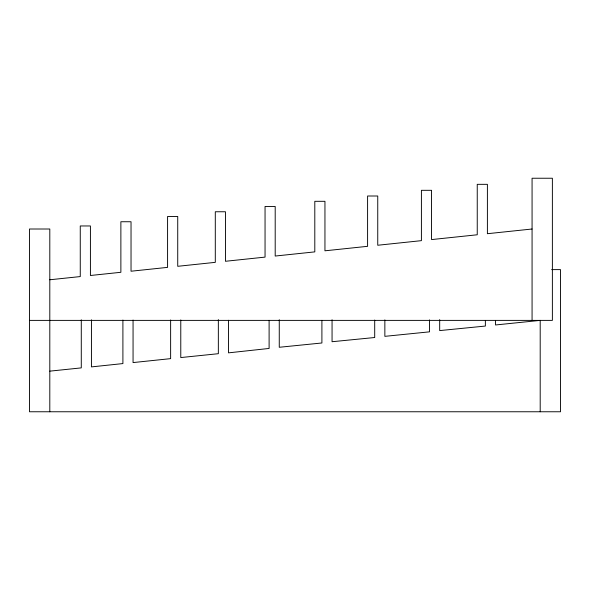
<?xml version="1.0" encoding="UTF-8"?>
<svg xmlns="http://www.w3.org/2000/svg" width="590" height="590" viewBox="0 0 590 590"><rect width="100%" height="100%" fill="white"/><g stroke="black" fill="none" stroke-linecap="round" stroke-linejoin="round"><path stroke-width="0.89" d="M532.069 229.008L487.399 233.706L487.399 184.331L477.244 184.331L477.244 234.776L431.555 239.584L431.555 190.312L421.408 190.312L421.408 240.654L377.748 245.248L377.748 196.005L367.592 196.005L367.592 246.318L324.95 250.809L324.95 201.308L314.802 201.308L314.802 251.878L275.198 256.045L275.198 206.463L265.05 206.463L265.05 257.115L225.454 261.281L225.454 211.758L215.298 211.758L215.298 262.351L177.73 266.304L177.73 216.478L167.582 216.478L167.582 267.373L131.032 271.223L131.032 221.744L120.876 221.744L120.876 272.292L90.418 275.493L90.418 225.963L80.262 225.963L80.262 276.577L49.803 279.771M49.803 371.147L81.28 367.887L81.28 319.832M551.672 269.615L560.5 269.615L560.5 411.761L29.5 411.761L29.5 229.008L49.803 229.008L49.803 411.761M29.5 320.385L552.38 320.385L552.38 178.239L532.069 178.239L532.069 320.385M540.197 411.761L540.197 320.385L495.519 324.972L495.519 320.385M485.371 320.532L485.371 326.056L439.683 330.592L439.683 319.632M429.527 319.891L429.527 331.838L384.857 336.344L384.857 319.891M374.702 320.053L374.702 337.517L332.059 341.721L332.059 319.743M321.904 320.341L321.904 342.982L279.262 347.274L279.262 319.728M269.106 320.355L269.106 348.447L228.5 352.85L228.5 320.252M218.344 319.625L218.344 353.698L180.776 357.562L180.776 319.942M170.628 319.979L170.628 358.639L133.06 362.577L133.06 320.031M122.904 320.046L122.904 363.58L91.435 366.899L91.435 319.832"/></g></svg>
